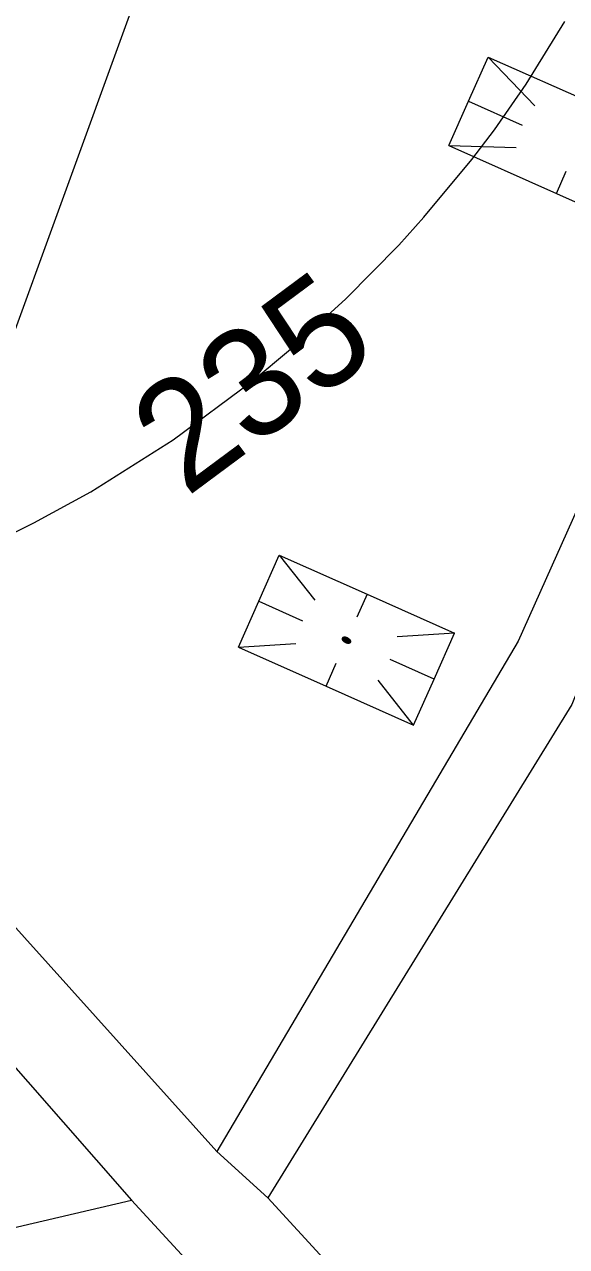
# Model space of a CAD drawing. Extents: x 1000 to 4000, y -5000 to -1000.
# Drawn here: x 1609.17 to 1627.06, y -4079.17 to -4038.81 of the extents above; entities that cross this region are included whole.
import ezdxf
from ezdxf.enums import TextEntityAlignment as Align

# ---------------------------------------------------------------- set-up
doc = ezdxf.new("R2010")
doc.units = 0
doc.header["$MEASUREMENT"] = 0
for name, color, linetype in [('СЛОЙ_24', 7, 'CONTINUOUS'), ('СЛОЙ_50', 7, 'CONTINUOUS'), ('СЛОЙ_7', 7, 'CONTINUOUS')]:
    doc.layers.add(name, color=color, linetype=linetype)
doc.styles.add('STYLE-CHAR_FAST_FONT', font='CHAR_FAST_FONT.shx')

msp = doc.modelspace()

# ---------------------------------------------------------------- linework, layer by layer
at = {"layer": 'СЛОЙ_24', "color": 253, "linetype": 'Continuous', "lineweight": 0}
for points in [[(1634.935, -4011.763), (1635.657, -4018.025), (1636.058, -4033.648), (1635.818, -4040.953), (1632.126, -4049.142), (1627.23, -4061.265), (1617.198, -4077.562)], [(1633.961, -4020.397), (1634.156, -4034.291), (1633.731, -4040.311), (1630.521, -4047.858), (1625.465, -4059.177), (1615.513, -4076.037)], [(1614.621, -4033.027), (1604.299, -4061.425), (1604.058, -4062.388), (1604.379, -4063.633), (1615.513, -4076.037)], [(1602.11, -4065.279), (1604.679, -4068.49), (1612.704, -4077.642)], [(1615.513, -4076.037), (1617.198, -4077.562)], [(1617.198, -4077.562), (1622.1, -4082.9)], [(1603.829, -4077.952), (1606.531, -4079.087), (1612.704, -4077.642)], [(1612.704, -4077.642), (1614.47, -4079.569)]]:
    msp.add_lwpolyline(points, dxfattribs=at)
at = {"layer": 'СЛОЙ_50', "color": 253, "linetype": 'Continuous', "lineweight": 0}
msp.add_lwpolyline([(1605.95, -4056.881), (1608.19, -4055.908), (1609.477, -4055.273), (1611.355, -4054.247), (1614.076, -4052.525), (1616.684, -4050.588), (1617.947, -4049.538), (1619.779, -4047.869), (1621.521, -4046.098), (1622.353, -4045.177), (1623.933, -4043.269), (1624.676, -4042.286), (1625.727, -4040.776), (1626.999, -4038.708)], dxfattribs=at)
at = {"layer": 'СЛОЙ_7', "color": 253, "linetype": 'Continuous', "lineweight": 0}
for p, q in [((1623.822, -4041.347), (1624.472, -4039.883)), ((1624.472, -4039.883), (1626.009, -4041.498)), ((1624.472, -4039.883), (1628.026, -4041.465)), ((1623.172, -4042.809), (1623.822, -4041.347)), ((1623.822, -4041.347), (1625.597, -4042.138)), ((1623.172, -4042.809), (1625.399, -4042.872)), ((1623.172, -4042.809), (1626.722, -4044.39)), ((1626.722, -4044.39), (1627.047, -4043.657)), ((1626.722, -4044.39), (1630.272, -4045.97)), ((1616.904, -4057.857), (1617.58, -4056.337)), ((1617.58, -4056.337), (1618.755, -4057.827)), ((1617.58, -4056.337), (1620.475, -4057.625)), ((1620.475, -4057.625), (1620.136, -4058.388)), ((1620.475, -4057.625), (1623.366, -4058.912)), ((1616.229, -4059.376), (1616.904, -4057.857)), ((1616.904, -4057.857), (1618.35, -4058.5)), ((1623.366, -4058.912), (1621.472, -4059.035)), ((1622.688, -4060.433), (1623.366, -4058.912)), ((1616.229, -4059.376), (1618.12, -4059.253)), ((1616.229, -4059.376), (1619.122, -4060.663)), ((1619.657, -4059.082), (1619.657, -4059.082)), ((1622.688, -4060.433), (1621.242, -4059.787)), ((1619.122, -4060.663), (1619.458, -4059.903)), ((1622.012, -4061.948), (1620.838, -4060.461)), ((1622.012, -4061.948), (1622.688, -4060.433)), ((1619.122, -4060.663), (1622.012, -4061.948))]:
    msp.add_line(p, q, dxfattribs=at)
for centre, radius, start, end in [((1619.697, -4059.1), 0.0441, 156.2601, 177.0066), ((1619.71, -4059.101), 0.0568, 177.2643, 194.7842), ((1619.736, -4059.094), 0.0834, 194.7333, 208.3033), ((1619.697, -4059.101), 0.0441, 135.0141, 155.7606), ((1619.771, -4059.075), 0.123, 208.1675, 218.6263), ((1619.706, -4059.11), 0.0568, 117.2365, 134.7565), ((1619.809, -4059.045), 0.172, 218.5115, 226.8817), ((1619.718, -4059.133), 0.0834, 103.7175, 117.2875), ((1619.844, -4059.009), 0.222, 226.8003, 233.8636), ((1619.728, -4059.172), 0.123, 93.3944, 103.8533), ((1619.868, -4058.976), 0.263, 233.8055, 240.1137), ((1619.731, -4059.221), 0.172, 85.1391, 93.5092), ((1619.88, -4058.956), 0.286, 240.0682, 246.0312), ((1619.727, -4059.27), 0.222, 78.1572, 85.2204), ((1619.88, -4058.956), 0.286, 245.9895, 251.9526), ((1619.719, -4059.31), 0.263, 71.907, 78.2153), ((1619.873, -4058.978), 0.263, 251.907, 258.2153), ((1619.712, -4059.332), 0.286, 65.9895, 71.9526), ((1619.865, -4059.018), 0.222, 258.1572, 265.2204), ((1619.712, -4059.332), 0.286, 60.0682, 66.0312), ((1619.861, -4059.068), 0.172, 265.1391, 273.5092), ((1619.724, -4059.313), 0.263, 53.8055, 60.1137), ((1619.864, -4059.117), 0.123, 273.3944, 283.8533), ((1619.748, -4059.28), 0.222, 46.8003, 53.8636), ((1619.874, -4059.155), 0.0834, 283.7175, 297.2875), ((1619.783, -4059.244), 0.172, 38.5115, 46.8817), ((1619.886, -4059.179), 0.0568, 297.2365, 314.7565), ((1619.821, -4059.213), 0.123, 28.1675, 38.6263), ((1619.895, -4059.188), 0.0441, 315.0141, 335.7606), ((1619.856, -4059.195), 0.0834, 14.7333, 28.3033), ((1619.895, -4059.188), 0.0441, 336.2601, 357.0066), ((1619.882, -4059.188), 0.0568, 357.2643, 14.7842)]:
    msp.add_arc(centre, radius, start, end, dxfattribs=at)
for points in [[(1619.654, -4059.107), (1619.653, -4059.096), (1619.654, -4059.095)], [(1619.653, -4059.105), (1619.653, -4059.097), (1619.653, -4059.096)], [(1619.653, -4059.105), (1619.653, -4059.096), (1619.654, -4059.107)], [(1619.653, -4059.105), (1619.653, -4059.098), (1619.653, -4059.097)], [(1619.653, -4059.105), (1619.653, -4059.097), (1619.653, -4059.105)], [(1619.653, -4059.103), (1619.653, -4059.099), (1619.653, -4059.098)], [(1619.653, -4059.103), (1619.653, -4059.098), (1619.653, -4059.105)], [(1619.653, -4059.103), (1619.653, -4059.1), (1619.653, -4059.099)], [(1619.653, -4059.103), (1619.653, -4059.099), (1619.653, -4059.103)], [(1619.655, -4059.114), (1619.654, -4059.09), (1619.655, -4059.089)], [(1619.654, -4059.112), (1619.654, -4059.091), (1619.654, -4059.09)], [(1619.654, -4059.112), (1619.654, -4059.09), (1619.655, -4059.114)], [(1619.654, -4059.112), (1619.654, -4059.092), (1619.654, -4059.091)], [(1619.654, -4059.112), (1619.654, -4059.091), (1619.654, -4059.112)], [(1619.654, -4059.11), (1619.654, -4059.093), (1619.654, -4059.092)], [(1619.654, -4059.11), (1619.654, -4059.092), (1619.654, -4059.112)], [(1619.654, -4059.109), (1619.654, -4059.094), (1619.654, -4059.093)], [(1619.654, -4059.109), (1619.654, -4059.093), (1619.654, -4059.11)], [(1619.654, -4059.107), (1619.654, -4059.095), (1619.654, -4059.094)], [(1619.654, -4059.107), (1619.654, -4059.094), (1619.654, -4059.109)], [(1619.654, -4059.107), (1619.654, -4059.095), (1619.654, -4059.107)], [(1619.656, -4059.118), (1619.655, -4059.086), (1619.656, -4059.085)], [(1619.655, -4059.117), (1619.655, -4059.087), (1619.655, -4059.086)], [(1619.655, -4059.117), (1619.655, -4059.086), (1619.656, -4059.118)], [(1619.655, -4059.116), (1619.655, -4059.088), (1619.655, -4059.087)], [(1619.655, -4059.116), (1619.655, -4059.087), (1619.655, -4059.117)], [(1619.655, -4059.114), (1619.655, -4059.089), (1619.655, -4059.088)], [(1619.655, -4059.114), (1619.655, -4059.088), (1619.655, -4059.116)], [(1619.655, -4059.114), (1619.655, -4059.089), (1619.655, -4059.114)], [(1619.657, -4059.121), (1619.656, -4059.084), (1619.657, -4059.083)], [(1619.656, -4059.119), (1619.656, -4059.085), (1619.656, -4059.084)], [(1619.656, -4059.119), (1619.656, -4059.084), (1619.657, -4059.121)], [(1619.656, -4059.118), (1619.656, -4059.085), (1619.656, -4059.119)], [(1619.658, -4059.123), (1619.657, -4059.082), (1619.658, -4059.081)], [(1619.657, -4059.121), (1619.657, -4059.083), (1619.657, -4059.082)], [(1619.657, -4059.121), (1619.657, -4059.082), (1619.658, -4059.123)], [(1619.657, -4059.121), (1619.657, -4059.083), (1619.657, -4059.121)], [(1619.659, -4059.125), (1619.658, -4059.081), (1619.659, -4059.079)], [(1619.658, -4059.123), (1619.658, -4059.081), (1619.658, -4059.124)], [(1619.658, -4059.124), (1619.658, -4059.081), (1619.658, -4059.081)], [(1619.658, -4059.124), (1619.658, -4059.081), (1619.659, -4059.125)], [(1619.66, -4059.128), (1619.659, -4059.079), (1619.66, -4059.077)], [(1619.659, -4059.125), (1619.659, -4059.079), (1619.659, -4059.126)], [(1619.659, -4059.126), (1619.659, -4059.079), (1619.659, -4059.079)], [(1619.659, -4059.126), (1619.659, -4059.079), (1619.66, -4059.128)], [(1619.661, -4059.13), (1619.66, -4059.077), (1619.661, -4059.076)], [(1619.66, -4059.128), (1619.66, -4059.077), (1619.66, -4059.128)], [(1619.66, -4059.128), (1619.66, -4059.077), (1619.66, -4059.077)], [(1619.66, -4059.128), (1619.66, -4059.077), (1619.661, -4059.13)], [(1619.662, -4059.133), (1619.661, -4059.075), (1619.662, -4059.074)], [(1619.661, -4059.131), (1619.661, -4059.076), (1619.661, -4059.075)], [(1619.661, -4059.131), (1619.661, -4059.075), (1619.662, -4059.133)], [(1619.661, -4059.13), (1619.661, -4059.076), (1619.661, -4059.131)], [(1619.663, -4059.135), (1619.662, -4059.074), (1619.663, -4059.072)], [(1619.662, -4059.133), (1619.662, -4059.074), (1619.662, -4059.133)], [(1619.662, -4059.133), (1619.662, -4059.074), (1619.662, -4059.074)], [(1619.662, -4059.133), (1619.662, -4059.074), (1619.663, -4059.135)], [(1619.664, -4059.137), (1619.663, -4059.072), (1619.664, -4059.071)], [(1619.663, -4059.135), (1619.663, -4059.072), (1619.663, -4059.135)], [(1619.663, -4059.135), (1619.663, -4059.072), (1619.663, -4059.072)], [(1619.663, -4059.135), (1619.663, -4059.072), (1619.664, -4059.137)], [(1619.664, -4059.137), (1619.664, -4059.071), (1619.665, -4059.138)], [(1619.665, -4059.138), (1619.664, -4059.071), (1619.665, -4059.071)], [(1619.666, -4059.14), (1619.665, -4059.071), (1619.666, -4059.069)], [(1619.665, -4059.138), (1619.665, -4059.071), (1619.666, -4059.14)], [(1619.667, -4059.142), (1619.666, -4059.069), (1619.667, -4059.068)], [(1619.666, -4059.14), (1619.666, -4059.069), (1619.666, -4059.14)], [(1619.666, -4059.14), (1619.666, -4059.069), (1619.666, -4059.069)], [(1619.666, -4059.14), (1619.666, -4059.069), (1619.667, -4059.142)], [(1619.667, -4059.142), (1619.667, -4059.068), (1619.668, -4059.143)], [(1619.668, -4059.143), (1619.667, -4059.068), (1619.668, -4059.068)], [(1619.669, -4059.145), (1619.668, -4059.068), (1619.669, -4059.066)], [(1619.668, -4059.143), (1619.668, -4059.068), (1619.669, -4059.145)], [(1619.671, -4059.147), (1619.669, -4059.066), (1619.671, -4059.065)], [(1619.669, -4059.145), (1619.669, -4059.066), (1619.669, -4059.145)], [(1619.669, -4059.145), (1619.669, -4059.066), (1619.669, -4059.066)], [(1619.669, -4059.145), (1619.669, -4059.066), (1619.671, -4059.147)], [(1619.673, -4059.15), (1619.671, -4059.065), (1619.673, -4059.064)], [(1619.671, -4059.147), (1619.671, -4059.065), (1619.671, -4059.148)], [(1619.671, -4059.148), (1619.671, -4059.065), (1619.671, -4059.065)], [(1619.671, -4059.148), (1619.671, -4059.065), (1619.673, -4059.15)], [(1619.674, -4059.152), (1619.673, -4059.063), (1619.674, -4059.062)], [(1619.673, -4059.15), (1619.673, -4059.064), (1619.673, -4059.063)], [(1619.673, -4059.15), (1619.673, -4059.063), (1619.674, -4059.152)], [(1619.673, -4059.15), (1619.673, -4059.064), (1619.673, -4059.15)], [(1619.674, -4059.152), (1619.674, -4059.062), (1619.675, -4059.152)], [(1619.675, -4059.152), (1619.674, -4059.062), (1619.675, -4059.062)], [(1619.676, -4059.154), (1619.675, -4059.062), (1619.676, -4059.061)], [(1619.675, -4059.152), (1619.675, -4059.062), (1619.676, -4059.154)], [(1619.676, -4059.154), (1619.676, -4059.061), (1619.677, -4059.155)], [(1619.677, -4059.155), (1619.676, -4059.061), (1619.677, -4059.061)], [(1619.678, -4059.157), (1619.677, -4059.061), (1619.678, -4059.06)], [(1619.677, -4059.155), (1619.677, -4059.061), (1619.678, -4059.157)], [(1619.678, -4059.157), (1619.678, -4059.06), (1619.679, -4059.157)], [(1619.679, -4059.157), (1619.678, -4059.06), (1619.679, -4059.06)], [(1619.68, -4059.159), (1619.679, -4059.06), (1619.68, -4059.059)], [(1619.679, -4059.157), (1619.679, -4059.06), (1619.68, -4059.159)], [(1619.68, -4059.159), (1619.68, -4059.059), (1619.681, -4059.16)], [(1619.681, -4059.16), (1619.68, -4059.059), (1619.681, -4059.059)], [(1619.683, -4059.161), (1619.681, -4059.059), (1619.683, -4059.058)], [(1619.681, -4059.16), (1619.681, -4059.059), (1619.683, -4059.161)], [(1619.685, -4059.164), (1619.683, -4059.058), (1619.685, -4059.057)], [(1619.683, -4059.161), (1619.683, -4059.058), (1619.683, -4059.162)], [(1619.683, -4059.162), (1619.683, -4059.058), (1619.683, -4059.058)], [(1619.683, -4059.162), (1619.683, -4059.058), (1619.685, -4059.164)], [(1619.687, -4059.166), (1619.685, -4059.057), (1619.687, -4059.056)], [(1619.685, -4059.164), (1619.685, -4059.057), (1619.685, -4059.164)], [(1619.685, -4059.164), (1619.685, -4059.057), (1619.685, -4059.057)], [(1619.685, -4059.164), (1619.685, -4059.057), (1619.687, -4059.166)], [(1619.687, -4059.166), (1619.687, -4059.056), (1619.688, -4059.167)], [(1619.688, -4059.167), (1619.687, -4059.056), (1619.688, -4059.056)], [(1619.689, -4059.169), (1619.688, -4059.056), (1619.689, -4059.055)], [(1619.688, -4059.167), (1619.688, -4059.056), (1619.689, -4059.169)], [(1619.689, -4059.169), (1619.689, -4059.055), (1619.69, -4059.169)], [(1619.69, -4059.169), (1619.689, -4059.055), (1619.69, -4059.055)], [(1619.692, -4059.171), (1619.69, -4059.055), (1619.692, -4059.054)], [(1619.69, -4059.169), (1619.69, -4059.055), (1619.692, -4059.171)], [(1619.694, -4059.173), (1619.692, -4059.054), (1619.694, -4059.053)], [(1619.692, -4059.171), (1619.692, -4059.054), (1619.692, -4059.171)], [(1619.692, -4059.171), (1619.692, -4059.054), (1619.692, -4059.054)], [(1619.692, -4059.171), (1619.692, -4059.054), (1619.694, -4059.173)], [(1619.694, -4059.173), (1619.694, -4059.053), (1619.695, -4059.174)], [(1619.695, -4059.174), (1619.694, -4059.053), (1619.695, -4059.053)], [(1619.695, -4059.174), (1619.695, -4059.053), (1619.697, -4059.175)], [(1619.697, -4059.175), (1619.695, -4059.053), (1619.697, -4059.053)], [(1619.7, -4059.178), (1619.697, -4059.053), (1619.7, -4059.052)], [(1619.697, -4059.175), (1619.697, -4059.053), (1619.697, -4059.176)], [(1619.697, -4059.176), (1619.697, -4059.053), (1619.697, -4059.053)], [(1619.697, -4059.176), (1619.697, -4059.053), (1619.7, -4059.178)], [(1619.702, -4059.18), (1619.7, -4059.052), (1619.702, -4059.051)], [(1619.7, -4059.178), (1619.7, -4059.052), (1619.7, -4059.178)], [(1619.7, -4059.178), (1619.7, -4059.052), (1619.7, -4059.052)], [(1619.7, -4059.178), (1619.7, -4059.052), (1619.702, -4059.18)], [(1619.702, -4059.18), (1619.702, -4059.051), (1619.703, -4059.18)], [(1619.703, -4059.18), (1619.702, -4059.051), (1619.703, -4059.051)], [(1619.703, -4059.18), (1619.703, -4059.051), (1619.705, -4059.182)], [(1619.705, -4059.182), (1619.703, -4059.051), (1619.705, -4059.051)], [(1619.705, -4059.182), (1619.705, -4059.051), (1619.706, -4059.183)], [(1619.706, -4059.183), (1619.705, -4059.051), (1619.706, -4059.051)], [(1619.708, -4059.184), (1619.706, -4059.051), (1619.708, -4059.05)], [(1619.706, -4059.183), (1619.706, -4059.051), (1619.708, -4059.184)], [(1619.708, -4059.184), (1619.708, -4059.05), (1619.708, -4059.185)], [(1619.708, -4059.185), (1619.708, -4059.05), (1619.708, -4059.05)], [(1619.708, -4059.185), (1619.708, -4059.05), (1619.711, -4059.187)], [(1619.711, -4059.187), (1619.708, -4059.05), (1619.711, -4059.05)], [(1619.711, -4059.187), (1619.711, -4059.05), (1619.711, -4059.187)], [(1619.711, -4059.187), (1619.711, -4059.05), (1619.711, -4059.05)], [(1619.711, -4059.187), (1619.711, -4059.05), (1619.714, -4059.189)], [(1619.714, -4059.189), (1619.711, -4059.05), (1619.714, -4059.05)], [(1619.717, -4059.191), (1619.714, -4059.05), (1619.717, -4059.049)], [(1619.714, -4059.189), (1619.714, -4059.05), (1619.714, -4059.189)], [(1619.714, -4059.189), (1619.714, -4059.05), (1619.714, -4059.05)], [(1619.714, -4059.189), (1619.714, -4059.05), (1619.717, -4059.191)], [(1619.717, -4059.191), (1619.717, -4059.049), (1619.717, -4059.191)], [(1619.717, -4059.191), (1619.717, -4059.049), (1619.717, -4059.049)], [(1619.717, -4059.191), (1619.717, -4059.049), (1619.72, -4059.193)], [(1619.72, -4059.193), (1619.717, -4059.049), (1619.72, -4059.049)], [(1619.72, -4059.193), (1619.72, -4059.049), (1619.72, -4059.193)], [(1619.72, -4059.193), (1619.72, -4059.049), (1619.72, -4059.049)], [(1619.72, -4059.193), (1619.72, -4059.049), (1619.723, -4059.195)], [(1619.723, -4059.195), (1619.72, -4059.049), (1619.723, -4059.049)], [(1619.723, -4059.195), (1619.723, -4059.049), (1619.723, -4059.195)], [(1619.723, -4059.195), (1619.723, -4059.049), (1619.723, -4059.049)], [(1619.723, -4059.195), (1619.723, -4059.049), (1619.726, -4059.197)], [(1619.726, -4059.197), (1619.723, -4059.049), (1619.726, -4059.049)], [(1619.726, -4059.197), (1619.726, -4059.049), (1619.726, -4059.197)], [(1619.726, -4059.197), (1619.726, -4059.049), (1619.726, -4059.049)], [(1619.726, -4059.197), (1619.726, -4059.049), (1619.729, -4059.199)], [(1619.729, -4059.199), (1619.726, -4059.049), (1619.729, -4059.049)], [(1619.729, -4059.199), (1619.729, -4059.049), (1619.73, -4059.199)], [(1619.73, -4059.199), (1619.729, -4059.049), (1619.73, -4059.049)], [(1619.73, -4059.199), (1619.73, -4059.049), (1619.732, -4059.201)], [(1619.732, -4059.201), (1619.732, -4059.049), (1619.733, -4059.201)], [(1619.733, -4059.201), (1619.733, -4059.049), (1619.735, -4059.203)], [(1619.735, -4059.203), (1619.735, -4059.049), (1619.736, -4059.203)], [(1619.736, -4059.203), (1619.736, -4059.049), (1619.739, -4059.205)], [(1619.739, -4059.205), (1619.739, -4059.049), (1619.739, -4059.205)], [(1619.739, -4059.205), (1619.739, -4059.049), (1619.742, -4059.207)], [(1619.742, -4059.207), (1619.742, -4059.049), (1619.743, -4059.207)], [(1619.743, -4059.207), (1619.743, -4059.049), (1619.745, -4059.209)], [(1619.745, -4059.209), (1619.745, -4059.049), (1619.746, -4059.209)], [(1619.746, -4059.209), (1619.746, -4059.049), (1619.749, -4059.21)], [(1619.749, -4059.21), (1619.749, -4059.05), (1619.749, -4059.211)], [(1619.749, -4059.211), (1619.749, -4059.05), (1619.752, -4059.212)], [(1619.752, -4059.212), (1619.752, -4059.05), (1619.753, -4059.212)], [(1619.753, -4059.212), (1619.753, -4059.05), (1619.756, -4059.214)], [(1619.756, -4059.214), (1619.756, -4059.05), (1619.756, -4059.214)], [(1619.756, -4059.214), (1619.756, -4059.05), (1619.759, -4059.215)], [(1619.759, -4059.215), (1619.759, -4059.051), (1619.76, -4059.216)], [(1619.76, -4059.216), (1619.76, -4059.051), (1619.763, -4059.217)], [(1619.763, -4059.217), (1619.763, -4059.051), (1619.763, -4059.217)], [(1619.763, -4059.217), (1619.763, -4059.051), (1619.766, -4059.219)], [(1619.766, -4059.219), (1619.766, -4059.052), (1619.767, -4059.219)], [(1619.767, -4059.219), (1619.767, -4059.052), (1619.77, -4059.22)], [(1619.77, -4059.22), (1619.77, -4059.053), (1619.77, -4059.22)], [(1619.77, -4059.22), (1619.77, -4059.053), (1619.773, -4059.221)], [(1619.773, -4059.221), (1619.773, -4059.053), (1619.774, -4059.222)], [(1619.774, -4059.222), (1619.774, -4059.053), (1619.777, -4059.223)], [(1619.777, -4059.223), (1619.777, -4059.054), (1619.777, -4059.223)], [(1619.777, -4059.223), (1619.777, -4059.054), (1619.78, -4059.224)], [(1619.78, -4059.224), (1619.78, -4059.055), (1619.781, -4059.224)], [(1619.781, -4059.224), (1619.781, -4059.055), (1619.784, -4059.226)], [(1619.784, -4059.226), (1619.784, -4059.056), (1619.785, -4059.226)], [(1619.785, -4059.226), (1619.785, -4059.056), (1619.787, -4059.227)], [(1619.787, -4059.227), (1619.787, -4059.057), (1619.788, -4059.227)], [(1619.788, -4059.227), (1619.788, -4059.057), (1619.791, -4059.228)], [(1619.791, -4059.228), (1619.791, -4059.058), (1619.792, -4059.228)], [(1619.792, -4059.228), (1619.792, -4059.058), (1619.795, -4059.229)], [(1619.795, -4059.229), (1619.795, -4059.059), (1619.795, -4059.229)], [(1619.795, -4059.229), (1619.795, -4059.059), (1619.798, -4059.23)], [(1619.798, -4059.23), (1619.798, -4059.06), (1619.799, -4059.23)], [(1619.799, -4059.23), (1619.799, -4059.06), (1619.802, -4059.231)], [(1619.802, -4059.231), (1619.802, -4059.061), (1619.803, -4059.231)], [(1619.803, -4059.231), (1619.803, -4059.061), (1619.805, -4059.232)], [(1619.805, -4059.232), (1619.805, -4059.062), (1619.806, -4059.232)], [(1619.806, -4059.232), (1619.806, -4059.063), (1619.809, -4059.233)], [(1619.809, -4059.233), (1619.809, -4059.064), (1619.81, -4059.233)], [(1619.81, -4059.233), (1619.81, -4059.064), (1619.813, -4059.234)], [(1619.813, -4059.234), (1619.813, -4059.065), (1619.813, -4059.234)], [(1619.813, -4059.234), (1619.813, -4059.065), (1619.816, -4059.235)], [(1619.816, -4059.235), (1619.816, -4059.066), (1619.817, -4059.235)], [(1619.817, -4059.235), (1619.817, -4059.066), (1619.82, -4059.236)], [(1619.82, -4059.236), (1619.82, -4059.068), (1619.82, -4059.236)], [(1619.82, -4059.236), (1619.82, -4059.068), (1619.823, -4059.236)], [(1619.823, -4059.236), (1619.823, -4059.069), (1619.824, -4059.236)], [(1619.824, -4059.236), (1619.824, -4059.069), (1619.827, -4059.237)], [(1619.827, -4059.237), (1619.827, -4059.071), (1619.828, -4059.237)], [(1619.828, -4059.237), (1619.828, -4059.071), (1619.83, -4059.238)], [(1619.83, -4059.238), (1619.83, -4059.072), (1619.831, -4059.238)], [(1619.831, -4059.238), (1619.831, -4059.073), (1619.834, -4059.238)], [(1619.834, -4059.238), (1619.834, -4059.074), (1619.835, -4059.238)], [(1619.835, -4059.238), (1619.835, -4059.074), (1619.837, -4059.239)], [(1619.837, -4059.239), (1619.837, -4059.075), (1619.838, -4059.239)], [(1619.838, -4059.239), (1619.838, -4059.076), (1619.841, -4059.239)], [(1619.841, -4059.239), (1619.841, -4059.077), (1619.841, -4059.239)], [(1619.841, -4059.239), (1619.841, -4059.077), (1619.844, -4059.239)], [(1619.844, -4059.239), (1619.844, -4059.079), (1619.845, -4059.239)], [(1619.845, -4059.239), (1619.845, -4059.079), (1619.848, -4059.24)], [(1619.848, -4059.24), (1619.848, -4059.081), (1619.848, -4059.24)], [(1619.848, -4059.24), (1619.848, -4059.081), (1619.851, -4059.24)], [(1619.851, -4059.24), (1619.851, -4059.083), (1619.852, -4059.24)], [(1619.852, -4059.24), (1619.852, -4059.083), (1619.854, -4059.24)], [(1619.854, -4059.24), (1619.854, -4059.084), (1619.855, -4059.24)], [(1619.855, -4059.24), (1619.855, -4059.085), (1619.857, -4059.24)], [(1619.857, -4059.24), (1619.857, -4059.086), (1619.858, -4059.24)], [(1619.858, -4059.24), (1619.858, -4059.087), (1619.861, -4059.24)]]:
    msp.add_solid(points, dxfattribs=at)
at = {"layer": 'СЛОЙ_7', "color": 253, "linetype": 'Continuous', "lineweight": 0, "extrusion": (0, 0, -1)}
for points in [[(-1619.732, -4059.201), (-1619.73, -4059.049), (-1619.732, -4059.049)], [(-1619.733, -4059.201), (-1619.732, -4059.049), (-1619.733, -4059.049)], [(-1619.735, -4059.203), (-1619.733, -4059.049), (-1619.735, -4059.049)], [(-1619.736, -4059.203), (-1619.735, -4059.049), (-1619.736, -4059.049)], [(-1619.739, -4059.205), (-1619.736, -4059.049), (-1619.739, -4059.049)], [(-1619.739, -4059.205), (-1619.739, -4059.049), (-1619.739, -4059.049)], [(-1619.742, -4059.207), (-1619.739, -4059.049), (-1619.742, -4059.049)], [(-1619.743, -4059.207), (-1619.742, -4059.049), (-1619.743, -4059.049)], [(-1619.745, -4059.209), (-1619.743, -4059.049), (-1619.745, -4059.049)], [(-1619.746, -4059.209), (-1619.745, -4059.049), (-1619.746, -4059.049)], [(-1619.749, -4059.21), (-1619.746, -4059.049), (-1619.749, -4059.05)], [(-1619.749, -4059.211), (-1619.749, -4059.05), (-1619.749, -4059.05)], [(-1619.752, -4059.212), (-1619.749, -4059.05), (-1619.752, -4059.05)], [(-1619.753, -4059.212), (-1619.752, -4059.05), (-1619.753, -4059.05)], [(-1619.756, -4059.214), (-1619.753, -4059.05), (-1619.756, -4059.05)], [(-1619.756, -4059.214), (-1619.756, -4059.05), (-1619.756, -4059.05)], [(-1619.759, -4059.215), (-1619.756, -4059.05), (-1619.759, -4059.051)], [(-1619.76, -4059.216), (-1619.759, -4059.051), (-1619.76, -4059.051)], [(-1619.763, -4059.217), (-1619.76, -4059.051), (-1619.763, -4059.051)], [(-1619.763, -4059.217), (-1619.763, -4059.051), (-1619.763, -4059.051)], [(-1619.766, -4059.219), (-1619.763, -4059.051), (-1619.766, -4059.052)], [(-1619.767, -4059.219), (-1619.766, -4059.052), (-1619.767, -4059.052)], [(-1619.77, -4059.22), (-1619.767, -4059.052), (-1619.77, -4059.053)], [(-1619.77, -4059.22), (-1619.77, -4059.053), (-1619.77, -4059.053)], [(-1619.773, -4059.221), (-1619.77, -4059.053), (-1619.773, -4059.053)], [(-1619.774, -4059.222), (-1619.773, -4059.053), (-1619.774, -4059.053)], [(-1619.777, -4059.223), (-1619.774, -4059.053), (-1619.777, -4059.054)], [(-1619.777, -4059.223), (-1619.777, -4059.054), (-1619.777, -4059.054)], [(-1619.78, -4059.224), (-1619.777, -4059.054), (-1619.78, -4059.055)], [(-1619.781, -4059.224), (-1619.78, -4059.055), (-1619.781, -4059.055)], [(-1619.784, -4059.226), (-1619.781, -4059.055), (-1619.784, -4059.056)], [(-1619.785, -4059.226), (-1619.784, -4059.056), (-1619.785, -4059.056)], [(-1619.787, -4059.227), (-1619.785, -4059.056), (-1619.787, -4059.057)], [(-1619.788, -4059.227), (-1619.787, -4059.057), (-1619.788, -4059.057)], [(-1619.791, -4059.228), (-1619.788, -4059.057), (-1619.791, -4059.058)], [(-1619.792, -4059.228), (-1619.791, -4059.058), (-1619.792, -4059.058)], [(-1619.795, -4059.229), (-1619.792, -4059.058), (-1619.795, -4059.059)], [(-1619.795, -4059.229), (-1619.795, -4059.059), (-1619.795, -4059.059)], [(-1619.798, -4059.23), (-1619.795, -4059.059), (-1619.798, -4059.06)], [(-1619.799, -4059.23), (-1619.798, -4059.06), (-1619.799, -4059.06)], [(-1619.802, -4059.231), (-1619.799, -4059.06), (-1619.802, -4059.061)], [(-1619.803, -4059.231), (-1619.802, -4059.061), (-1619.803, -4059.061)], [(-1619.805, -4059.232), (-1619.803, -4059.061), (-1619.805, -4059.062)], [(-1619.806, -4059.232), (-1619.805, -4059.062), (-1619.806, -4059.063)], [(-1619.809, -4059.233), (-1619.806, -4059.063), (-1619.809, -4059.064)], [(-1619.81, -4059.233), (-1619.809, -4059.064), (-1619.81, -4059.064)], [(-1619.813, -4059.234), (-1619.81, -4059.064), (-1619.813, -4059.065)], [(-1619.813, -4059.234), (-1619.813, -4059.065), (-1619.813, -4059.065)], [(-1619.816, -4059.235), (-1619.813, -4059.065), (-1619.816, -4059.066)], [(-1619.817, -4059.235), (-1619.816, -4059.066), (-1619.817, -4059.066)], [(-1619.82, -4059.236), (-1619.817, -4059.066), (-1619.82, -4059.068)], [(-1619.82, -4059.236), (-1619.82, -4059.068), (-1619.82, -4059.068)], [(-1619.823, -4059.236), (-1619.82, -4059.068), (-1619.823, -4059.069)], [(-1619.824, -4059.236), (-1619.823, -4059.069), (-1619.824, -4059.069)], [(-1619.827, -4059.237), (-1619.824, -4059.069), (-1619.827, -4059.071)], [(-1619.828, -4059.237), (-1619.827, -4059.071), (-1619.828, -4059.071)], [(-1619.83, -4059.238), (-1619.828, -4059.071), (-1619.83, -4059.072)], [(-1619.831, -4059.238), (-1619.83, -4059.072), (-1619.831, -4059.073)], [(-1619.834, -4059.238), (-1619.831, -4059.073), (-1619.834, -4059.074)], [(-1619.835, -4059.238), (-1619.834, -4059.074), (-1619.835, -4059.074)], [(-1619.837, -4059.239), (-1619.835, -4059.074), (-1619.837, -4059.075)], [(-1619.838, -4059.239), (-1619.837, -4059.075), (-1619.838, -4059.076)], [(-1619.841, -4059.239), (-1619.838, -4059.076), (-1619.841, -4059.077)], [(-1619.841, -4059.239), (-1619.841, -4059.077), (-1619.841, -4059.077)], [(-1619.844, -4059.239), (-1619.841, -4059.077), (-1619.844, -4059.079)], [(-1619.845, -4059.239), (-1619.844, -4059.079), (-1619.845, -4059.079)], [(-1619.848, -4059.24), (-1619.845, -4059.079), (-1619.848, -4059.081)], [(-1619.848, -4059.24), (-1619.848, -4059.081), (-1619.848, -4059.081)], [(-1619.851, -4059.24), (-1619.848, -4059.081), (-1619.851, -4059.083)], [(-1619.852, -4059.24), (-1619.851, -4059.083), (-1619.852, -4059.083)], [(-1619.854, -4059.24), (-1619.852, -4059.083), (-1619.854, -4059.084)], [(-1619.855, -4059.24), (-1619.854, -4059.084), (-1619.855, -4059.085)], [(-1619.857, -4059.24), (-1619.855, -4059.085), (-1619.857, -4059.086)], [(-1619.858, -4059.24), (-1619.857, -4059.086), (-1619.858, -4059.087)], [(-1619.861, -4059.24), (-1619.858, -4059.087), (-1619.861, -4059.088)], [(-1619.861, -4059.24), (-1619.861, -4059.088), (-1619.861, -4059.24)], [(-1619.861, -4059.24), (-1619.861, -4059.088), (-1619.861, -4059.089)], [(-1619.861, -4059.24), (-1619.861, -4059.089), (-1619.864, -4059.24)], [(-1619.864, -4059.24), (-1619.861, -4059.089), (-1619.864, -4059.09)], [(-1619.864, -4059.24), (-1619.864, -4059.09), (-1619.865, -4059.24)], [(-1619.865, -4059.24), (-1619.864, -4059.09), (-1619.865, -4059.091)], [(-1619.865, -4059.24), (-1619.865, -4059.091), (-1619.867, -4059.24)], [(-1619.867, -4059.24), (-1619.865, -4059.091), (-1619.867, -4059.092)], [(-1619.867, -4059.24), (-1619.867, -4059.092), (-1619.868, -4059.24)], [(-1619.868, -4059.24), (-1619.867, -4059.092), (-1619.868, -4059.093)], [(-1619.868, -4059.24), (-1619.868, -4059.093), (-1619.87, -4059.24)], [(-1619.87, -4059.24), (-1619.868, -4059.093), (-1619.87, -4059.094)], [(-1619.87, -4059.24), (-1619.87, -4059.094), (-1619.871, -4059.24)], [(-1619.871, -4059.24), (-1619.87, -4059.094), (-1619.871, -4059.095)], [(-1619.871, -4059.24), (-1619.871, -4059.095), (-1619.873, -4059.24)], [(-1619.873, -4059.24), (-1619.871, -4059.095), (-1619.873, -4059.096)], [(-1619.873, -4059.24), (-1619.873, -4059.096), (-1619.874, -4059.24)], [(-1619.874, -4059.24), (-1619.873, -4059.096), (-1619.874, -4059.097)], [(-1619.874, -4059.24), (-1619.874, -4059.097), (-1619.876, -4059.239)], [(-1619.876, -4059.239), (-1619.874, -4059.097), (-1619.876, -4059.098)], [(-1619.876, -4059.239), (-1619.876, -4059.098), (-1619.877, -4059.239)], [(-1619.877, -4059.239), (-1619.876, -4059.098), (-1619.877, -4059.099)], [(-1619.877, -4059.239), (-1619.877, -4059.099), (-1619.879, -4059.239)], [(-1619.879, -4059.239), (-1619.877, -4059.099), (-1619.879, -4059.101)], [(-1619.879, -4059.239), (-1619.879, -4059.101), (-1619.88, -4059.239)], [(-1619.88, -4059.239), (-1619.879, -4059.101), (-1619.88, -4059.101)], [(-1619.88, -4059.239), (-1619.88, -4059.101), (-1619.882, -4059.239)], [(-1619.882, -4059.239), (-1619.88, -4059.101), (-1619.882, -4059.103)], [(-1619.882, -4059.239), (-1619.882, -4059.103), (-1619.883, -4059.239)], [(-1619.883, -4059.239), (-1619.882, -4059.103), (-1619.883, -4059.103)], [(-1619.883, -4059.239), (-1619.883, -4059.103), (-1619.885, -4059.238)], [(-1619.885, -4059.238), (-1619.883, -4059.103), (-1619.885, -4059.105)], [(-1619.885, -4059.238), (-1619.885, -4059.105), (-1619.885, -4059.238)], [(-1619.885, -4059.238), (-1619.885, -4059.105), (-1619.885, -4059.105)], [(-1619.885, -4059.238), (-1619.885, -4059.105), (-1619.888, -4059.238)], [(-1619.888, -4059.238), (-1619.885, -4059.105), (-1619.888, -4059.107)], [(-1619.888, -4059.238), (-1619.888, -4059.107), (-1619.888, -4059.238)], [(-1619.888, -4059.238), (-1619.888, -4059.107), (-1619.888, -4059.108)], [(-1619.888, -4059.238), (-1619.888, -4059.108), (-1619.89, -4059.237)], [(-1619.89, -4059.237), (-1619.888, -4059.108), (-1619.89, -4059.109)], [(-1619.89, -4059.237), (-1619.89, -4059.109), (-1619.891, -4059.237)], [(-1619.891, -4059.237), (-1619.89, -4059.109), (-1619.891, -4059.11)], [(-1619.891, -4059.237), (-1619.891, -4059.11), (-1619.893, -4059.236)], [(-1619.893, -4059.236), (-1619.891, -4059.11), (-1619.893, -4059.112)], [(-1619.893, -4059.236), (-1619.893, -4059.112), (-1619.894, -4059.236)], [(-1619.894, -4059.236), (-1619.893, -4059.112), (-1619.894, -4059.112)], [(-1619.894, -4059.236), (-1619.894, -4059.112), (-1619.896, -4059.236)], [(-1619.896, -4059.236), (-1619.894, -4059.112), (-1619.896, -4059.114)], [(-1619.896, -4059.236), (-1619.896, -4059.114), (-1619.896, -4059.236)], [(-1619.896, -4059.236), (-1619.896, -4059.114), (-1619.896, -4059.114)], [(-1619.896, -4059.236), (-1619.896, -4059.114), (-1619.898, -4059.235)], [(-1619.898, -4059.235), (-1619.896, -4059.114), (-1619.898, -4059.116)], [(-1619.898, -4059.235), (-1619.898, -4059.116), (-1619.899, -4059.235)], [(-1619.899, -4059.235), (-1619.898, -4059.116), (-1619.899, -4059.117)], [(-1619.899, -4059.235), (-1619.899, -4059.117), (-1619.901, -4059.234)], [(-1619.901, -4059.234), (-1619.899, -4059.117), (-1619.901, -4059.118)], [(-1619.901, -4059.234), (-1619.901, -4059.118), (-1619.901, -4059.234)], [(-1619.901, -4059.234), (-1619.901, -4059.118), (-1619.901, -4059.119)], [(-1619.901, -4059.234), (-1619.901, -4059.119), (-1619.903, -4059.233)], [(-1619.903, -4059.233), (-1619.901, -4059.119), (-1619.903, -4059.121)], [(-1619.903, -4059.233), (-1619.903, -4059.121), (-1619.904, -4059.233)], [(-1619.904, -4059.233), (-1619.903, -4059.121), (-1619.904, -4059.121)], [(-1619.904, -4059.233), (-1619.904, -4059.121), (-1619.905, -4059.232)], [(-1619.905, -4059.232), (-1619.904, -4059.121), (-1619.905, -4059.123)], [(-1619.905, -4059.232), (-1619.905, -4059.123), (-1619.906, -4059.232)], [(-1619.906, -4059.232), (-1619.905, -4059.123), (-1619.906, -4059.124)], [(-1619.906, -4059.232), (-1619.906, -4059.124), (-1619.908, -4059.231)], [(-1619.908, -4059.231), (-1619.906, -4059.124), (-1619.908, -4059.126)], [(-1619.908, -4059.231), (-1619.908, -4059.126), (-1619.908, -4059.231)], [(-1619.908, -4059.231), (-1619.908, -4059.126), (-1619.908, -4059.126)], [(-1619.908, -4059.231), (-1619.908, -4059.126), (-1619.91, -4059.23)], [(-1619.91, -4059.23), (-1619.908, -4059.126), (-1619.91, -4059.128)], [(-1619.91, -4059.23), (-1619.91, -4059.128), (-1619.91, -4059.23)], [(-1619.91, -4059.23), (-1619.91, -4059.128), (-1619.91, -4059.128)], [(-1619.91, -4059.23), (-1619.91, -4059.128), (-1619.912, -4059.229)], [(-1619.912, -4059.229), (-1619.91, -4059.128), (-1619.912, -4059.13)], [(-1619.912, -4059.229), (-1619.912, -4059.13), (-1619.913, -4059.229)], [(-1619.913, -4059.229), (-1619.912, -4059.13), (-1619.913, -4059.131)], [(-1619.913, -4059.229), (-1619.913, -4059.131), (-1619.914, -4059.228)], [(-1619.914, -4059.228), (-1619.913, -4059.131), (-1619.914, -4059.133)], [(-1619.914, -4059.228), (-1619.914, -4059.133), (-1619.915, -4059.228)], [(-1619.915, -4059.228), (-1619.914, -4059.133), (-1619.915, -4059.133)], [(-1619.915, -4059.228), (-1619.915, -4059.133), (-1619.916, -4059.227)], [(-1619.916, -4059.227), (-1619.915, -4059.133), (-1619.916, -4059.135)], [(-1619.916, -4059.227), (-1619.916, -4059.135), (-1619.917, -4059.227)], [(-1619.917, -4059.227), (-1619.916, -4059.135), (-1619.917, -4059.136)], [(-1619.917, -4059.227), (-1619.917, -4059.136), (-1619.918, -4059.226)], [(-1619.918, -4059.226), (-1619.917, -4059.136), (-1619.918, -4059.138)], [(-1619.918, -4059.226), (-1619.918, -4059.138), (-1619.918, -4059.226)], [(-1619.918, -4059.226), (-1619.918, -4059.138), (-1619.918, -4059.138)], [(-1619.918, -4059.226), (-1619.918, -4059.138), (-1619.92, -4059.225)], [(-1619.92, -4059.225), (-1619.918, -4059.138), (-1619.92, -4059.14)], [(-1619.92, -4059.225), (-1619.92, -4059.14), (-1619.92, -4059.224)], [(-1619.92, -4059.224), (-1619.92, -4059.14), (-1619.92, -4059.14)], [(-1619.92, -4059.224), (-1619.92, -4059.14), (-1619.922, -4059.223)], [(-1619.922, -4059.223), (-1619.92, -4059.14), (-1619.922, -4059.142)], [(-1619.922, -4059.223), (-1619.922, -4059.142), (-1619.922, -4059.223)], [(-1619.922, -4059.223), (-1619.922, -4059.142), (-1619.922, -4059.143)], [(-1619.922, -4059.223), (-1619.922, -4059.143), (-1619.923, -4059.222)], [(-1619.923, -4059.222), (-1619.922, -4059.143), (-1619.923, -4059.145)], [(-1619.923, -4059.222), (-1619.923, -4059.145), (-1619.924, -4059.221)], [(-1619.924, -4059.221), (-1619.923, -4059.145), (-1619.924, -4059.145)], [(-1619.924, -4059.221), (-1619.924, -4059.145), (-1619.925, -4059.22)], [(-1619.925, -4059.22), (-1619.924, -4059.145), (-1619.925, -4059.147)], [(-1619.925, -4059.22), (-1619.925, -4059.147), (-1619.925, -4059.22)], [(-1619.925, -4059.22), (-1619.925, -4059.147), (-1619.925, -4059.148)], [(-1619.925, -4059.22), (-1619.925, -4059.148), (-1619.926, -4059.219)], [(-1619.926, -4059.219), (-1619.925, -4059.148), (-1619.926, -4059.15)], [(-1619.926, -4059.219), (-1619.926, -4059.15), (-1619.927, -4059.219)], [(-1619.927, -4059.219), (-1619.926, -4059.15), (-1619.927, -4059.15)], [(-1619.927, -4059.219), (-1619.927, -4059.15), (-1619.928, -4059.217)], [(-1619.928, -4059.217), (-1619.927, -4059.15), (-1619.928, -4059.152)], [(-1619.928, -4059.217), (-1619.928, -4059.152), (-1619.928, -4059.217)], [(-1619.928, -4059.217), (-1619.928, -4059.152), (-1619.928, -4059.152)], [(-1619.928, -4059.217), (-1619.928, -4059.152), (-1619.929, -4059.216)], [(-1619.929, -4059.216), (-1619.928, -4059.152), (-1619.929, -4059.154)], [(-1619.929, -4059.216), (-1619.929, -4059.154), (-1619.929, -4059.215)], [(-1619.929, -4059.215), (-1619.929, -4059.154), (-1619.929, -4059.155)], [(-1619.929, -4059.215), (-1619.929, -4059.155), (-1619.93, -4059.214)], [(-1619.93, -4059.214), (-1619.929, -4059.155), (-1619.93, -4059.157)], [(-1619.93, -4059.214), (-1619.93, -4059.157), (-1619.931, -4059.214)], [(-1619.931, -4059.214), (-1619.93, -4059.157), (-1619.931, -4059.157)], [(-1619.931, -4059.214), (-1619.931, -4059.157), (-1619.932, -4059.212)], [(-1619.932, -4059.212), (-1619.931, -4059.157), (-1619.932, -4059.159)], [(-1619.932, -4059.212), (-1619.932, -4059.159), (-1619.932, -4059.212)], [(-1619.932, -4059.212), (-1619.932, -4059.159), (-1619.932, -4059.16)], [(-1619.932, -4059.212), (-1619.932, -4059.16), (-1619.933, -4059.211)], [(-1619.933, -4059.211), (-1619.932, -4059.16), (-1619.933, -4059.162)], [(-1619.933, -4059.211), (-1619.933, -4059.162), (-1619.933, -4059.21)], [(-1619.933, -4059.21), (-1619.933, -4059.162), (-1619.933, -4059.162)], [(-1619.933, -4059.21), (-1619.933, -4059.162), (-1619.934, -4059.209)], [(-1619.934, -4059.209), (-1619.933, -4059.162), (-1619.934, -4059.164)], [(-1619.934, -4059.209), (-1619.934, -4059.164), (-1619.934, -4059.209)], [(-1619.934, -4059.209), (-1619.934, -4059.164), (-1619.934, -4059.164)], [(-1619.934, -4059.209), (-1619.934, -4059.164), (-1619.935, -4059.207)], [(-1619.935, -4059.207), (-1619.934, -4059.164), (-1619.935, -4059.166)], [(-1619.935, -4059.207), (-1619.935, -4059.166), (-1619.935, -4059.207)], [(-1619.935, -4059.207), (-1619.935, -4059.166), (-1619.935, -4059.167)], [(-1619.935, -4059.207), (-1619.935, -4059.167), (-1619.935, -4059.205)], [(-1619.935, -4059.205), (-1619.935, -4059.167), (-1619.935, -4059.169)], [(-1619.935, -4059.205), (-1619.935, -4059.169), (-1619.936, -4059.205)], [(-1619.936, -4059.205), (-1619.935, -4059.169), (-1619.936, -4059.169)], [(-1619.936, -4059.205), (-1619.936, -4059.169), (-1619.936, -4059.203)], [(-1619.936, -4059.203), (-1619.936, -4059.169), (-1619.936, -4059.171)], [(-1619.936, -4059.203), (-1619.936, -4059.171), (-1619.936, -4059.203)], [(-1619.936, -4059.203), (-1619.936, -4059.171), (-1619.936, -4059.171)], [(-1619.936, -4059.203), (-1619.936, -4059.171), (-1619.937, -4059.201)], [(-1619.937, -4059.201), (-1619.936, -4059.171), (-1619.937, -4059.173)], [(-1619.937, -4059.201), (-1619.937, -4059.173), (-1619.937, -4059.201)], [(-1619.937, -4059.201), (-1619.937, -4059.173), (-1619.937, -4059.174)], [(-1619.937, -4059.201), (-1619.937, -4059.174), (-1619.937, -4059.2)], [(-1619.937, -4059.2), (-1619.937, -4059.174), (-1619.937, -4059.176)], [(-1619.937, -4059.2), (-1619.937, -4059.176), (-1619.937, -4059.199)], [(-1619.937, -4059.199), (-1619.937, -4059.176), (-1619.937, -4059.176)], [(-1619.937, -4059.199), (-1619.937, -4059.176), (-1619.938, -4059.198)], [(-1619.938, -4059.198), (-1619.937, -4059.176), (-1619.938, -4059.178)], [(-1619.938, -4059.198), (-1619.938, -4059.178), (-1619.938, -4059.197)], [(-1619.938, -4059.197), (-1619.938, -4059.178), (-1619.938, -4059.178)], [(-1619.938, -4059.197), (-1619.938, -4059.178), (-1619.938, -4059.196)], [(-1619.938, -4059.196), (-1619.938, -4059.178), (-1619.938, -4059.18)], [(-1619.938, -4059.196), (-1619.938, -4059.18), (-1619.938, -4059.195)], [(-1619.938, -4059.195), (-1619.938, -4059.18), (-1619.938, -4059.181)], [(-1619.938, -4059.195), (-1619.938, -4059.181), (-1619.938, -4059.193)], [(-1619.938, -4059.193), (-1619.938, -4059.181), (-1619.938, -4059.182)], [(-1619.938, -4059.193), (-1619.938, -4059.182), (-1619.938, -4059.193)], [(-1619.938, -4059.193), (-1619.938, -4059.182), (-1619.938, -4059.183)], [(-1619.938, -4059.193), (-1619.938, -4059.183), (-1619.939, -4059.191)], [(-1619.939, -4059.191), (-1619.938, -4059.183), (-1619.939, -4059.185)], [(-1619.939, -4059.191), (-1619.939, -4059.185), (-1619.939, -4059.191)], [(-1619.939, -4059.191), (-1619.939, -4059.185), (-1619.939, -4059.185)], [(-1619.939, -4059.191), (-1619.939, -4059.185), (-1619.939, -4059.189)], [(-1619.939, -4059.189), (-1619.939, -4059.185), (-1619.939, -4059.187)], [(-1619.939, -4059.189), (-1619.939, -4059.187), (-1619.939, -4059.187)]]:
    msp.add_solid(points, dxfattribs=at)

# ---------------------------------------------------------------- texts
at = {"layer": 'СЛОЙ_50', "color": 253, "linetype": 'Continuous', "lineweight": 0, "style": 'STYLE-CHAR_FAST_FONT'}
msp.add_text('235', height=3.6, rotation=36.6059, dxfattribs=at).set_placement((1616.663, -4050.603), align=Align.MIDDLE_CENTER)

doc.saveas('drawing.dxf')
